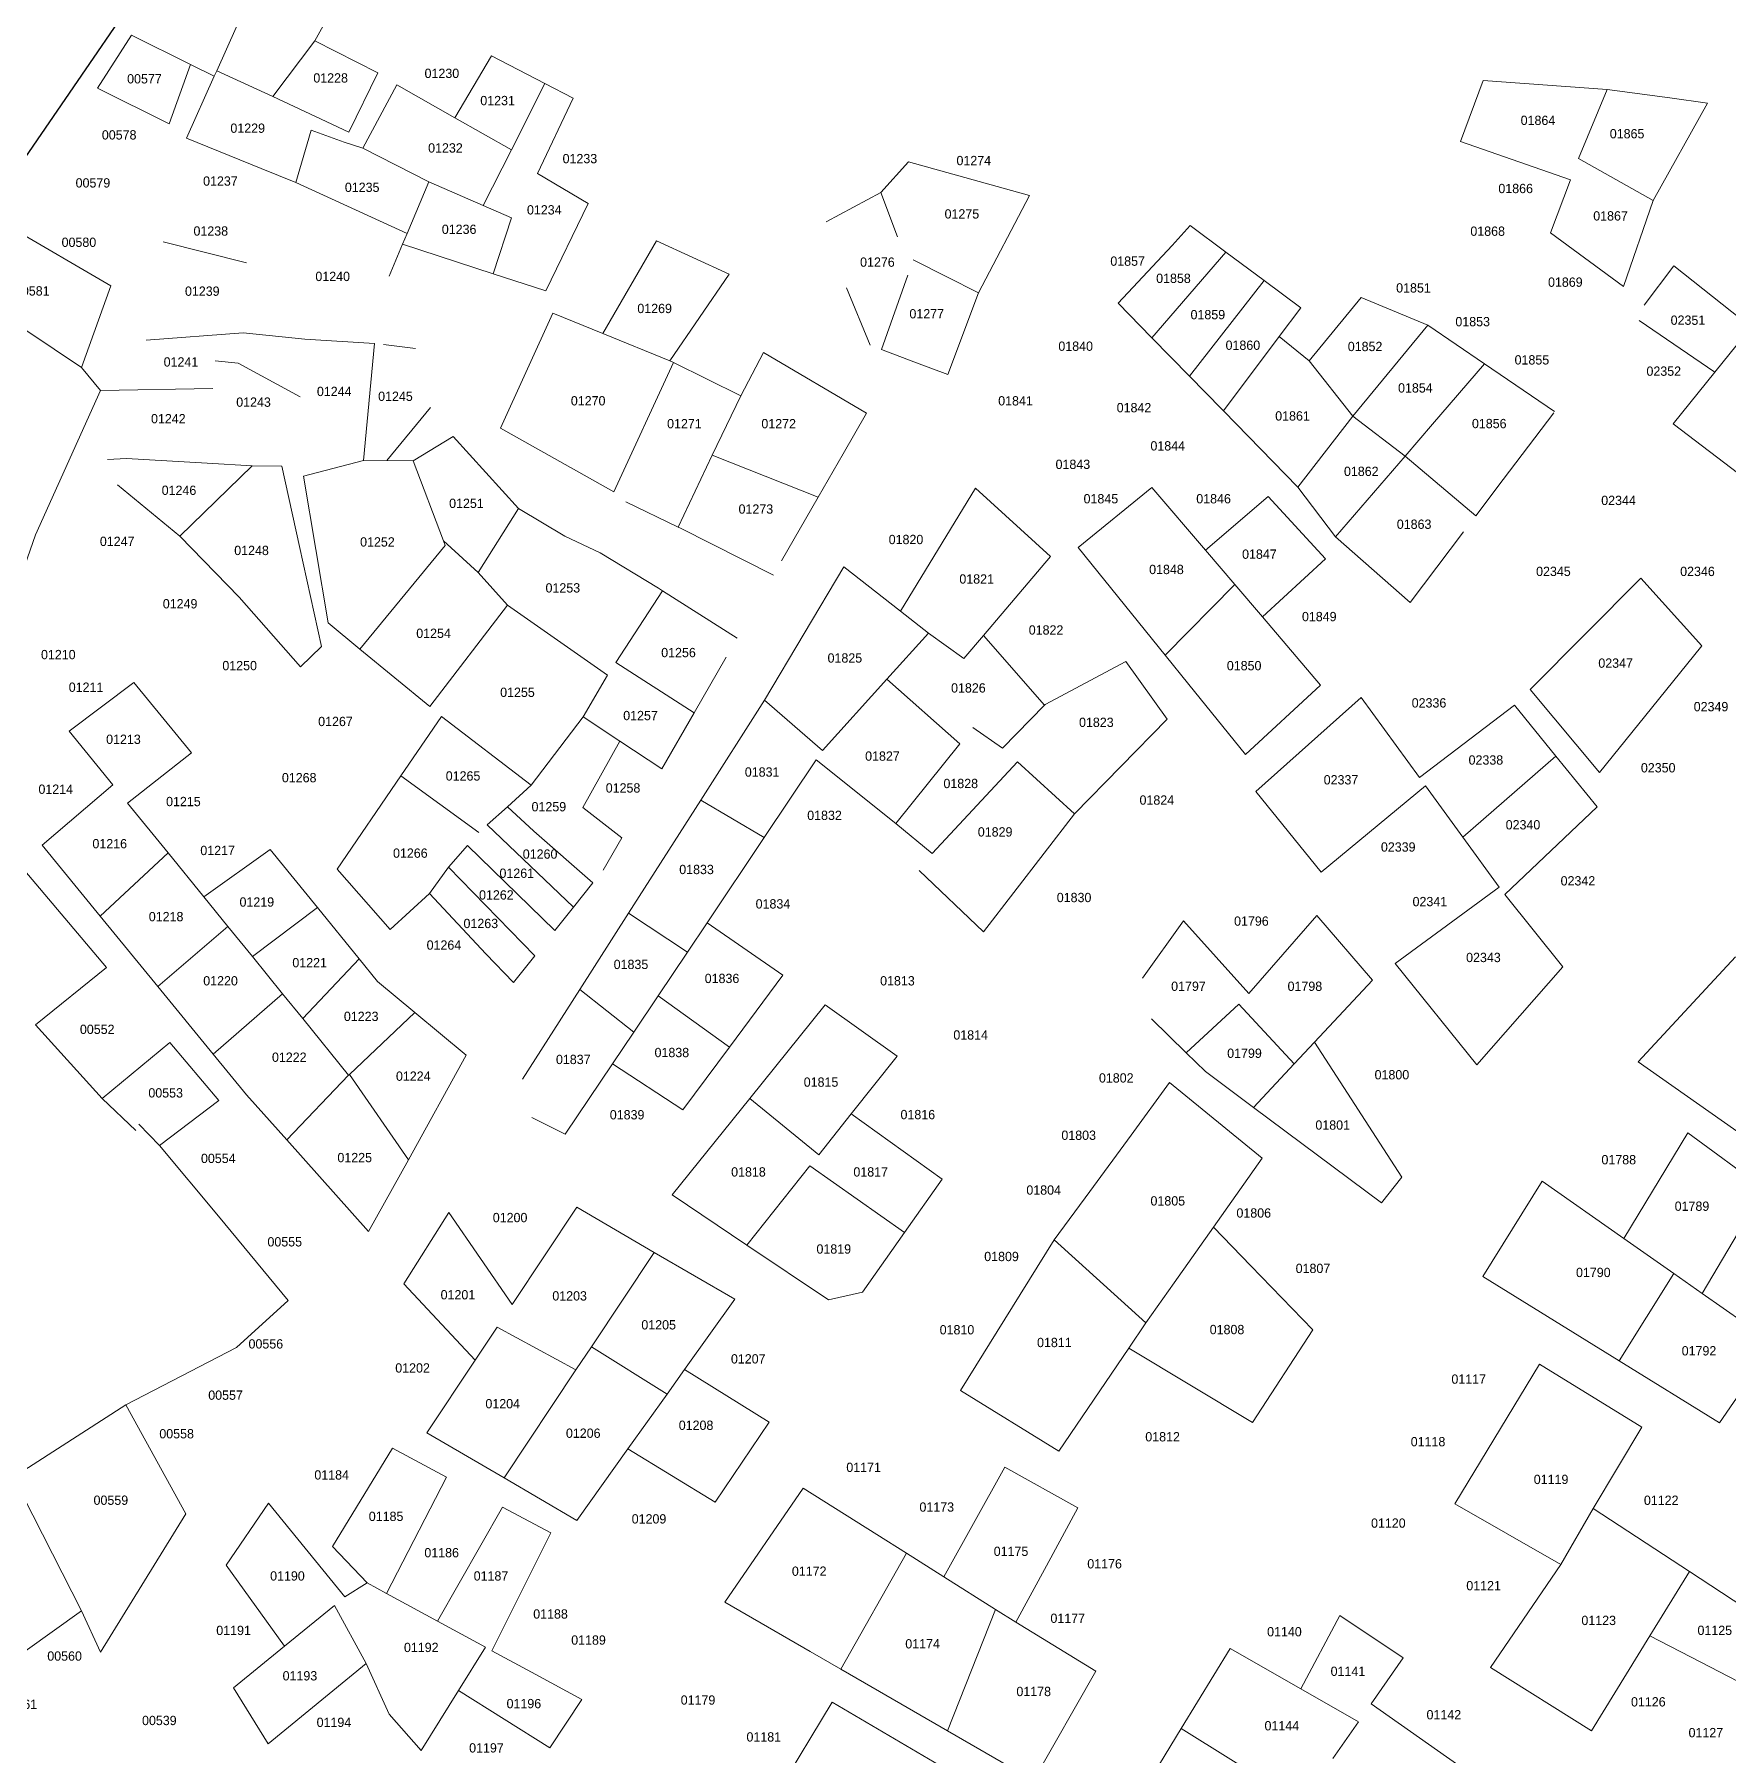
# Model space of a CAD drawing. Header units: metres. Extents: x 245232 to 248406, y 1633796 to 1637634.
# Drawn here: x 245958.2 to 246231.2, y 1635047.5 to 1635324.9 of the extents above; entities that cross this region are included whole.
import ezdxf
from ezdxf.enums import TextEntityAlignment as Align

# ---------------------------------------------------------------- set-up
doc = ezdxf.new("R2010")
doc.units = ezdxf.units.M
doc.header["$MEASUREMENT"] = 0
doc.layers.add('historique_numero_parcelle', color=7, linetype='Continuous')
doc.layers.add('limites_sections', color=7, linetype='Continuous')
doc.layers.add('LIMITES_PARCELLES', color=7, linetype='Continuous', lineweight=0, true_color=0xffffff)
doc.styles.add('Style-FANCY', font='FANCY.shx')

msp = doc.modelspace()

# ---------------------------------------------------------------- linework, layer by layer
at = {"layer": 'limites_parcelles'}
for p, q in [((246008.363, 1635332.936), (246003.387, 1635323.862)), ((245987.578, 1635319.042), (245992.29, 1635329.506)), ((245968.338, 1635316.237), (245973.813, 1635324.807)), ((245973.813, 1635324.807), (245983.362, 1635320.066)), ((246003.387, 1635323.862), (245996.601, 1635314.935)), ((246003.387, 1635323.862), (246013.537, 1635318.7)), ((245983.362, 1635320.066), (245979.924, 1635310.511)), ((245983.362, 1635320.066), (245987.185, 1635318.169)), ((246025.944, 1635311.491), (246031.871, 1635321.445)), ((246031.871, 1635321.445), (246040.476, 1635316.991)), ((245982.692, 1635308.189), (245987.185, 1635318.169)), ((245987.185, 1635318.169), (245987.578, 1635319.042)), ((245996.601, 1635314.935), (245987.578, 1635319.042)), ((246013.537, 1635318.7), (246008.865, 1635309.137)), ((246011.108, 1635306.601), (246016.615, 1635316.805)), ((246016.615, 1635316.805), (246025.944, 1635311.491)), ((246035.068, 1635306.295), (246040.476, 1635316.991)), ((246040.476, 1635316.991), (246045.031, 1635314.633)), ((246188.04, 1635307.635), (246191.685, 1635317.514)), ((246191.685, 1635317.514), (246211.661, 1635316.059)), ((245979.924, 1635310.511), (245968.338, 1635316.237)), ((246003.506, 1635311.67), (245996.601, 1635314.935)), ((246045.031, 1635314.633), (246039.28, 1635302.5)), ((246211.661, 1635316.059), (246207.074, 1635304.922)), ((246211.661, 1635316.059), (246221.745, 1635314.671)), ((246227.861, 1635313.83), (246219.06, 1635298.172)), ((246221.745, 1635314.671), (246227.861, 1635313.83)), ((246008.865, 1635309.137), (246003.506, 1635311.67)), ((246025.944, 1635311.491), (246035.068, 1635306.295)), ((245994.751, 1635303.297), (245982.692, 1635308.189)), ((246000.305, 1635301.044), (246002.819, 1635309.511)), ((246002.819, 1635309.511), (246008.092, 1635307.554)), ((246008.092, 1635307.554), (246011.108, 1635306.601)), ((246011.108, 1635306.601), (246011.108, 1635306.601)), ((246011.108, 1635306.601), (246021.737, 1635301.177)), ((246030.54, 1635297.341), (246035.068, 1635306.295)), ((246205.77, 1635301.497), (246188.04, 1635307.635)), ((246000.305, 1635301.044), (245994.751, 1635303.297)), ((246094.592, 1635299.436), (246099.056, 1635304.379)), ((246099.056, 1635304.379), (246118.582, 1635298.981)), ((246207.074, 1635304.922), (246219.06, 1635298.172)), ((246000.305, 1635301.044), (246018.245, 1635292.812)), ((246018.245, 1635292.812), (246021.737, 1635301.177)), ((246021.737, 1635301.177), (246030.54, 1635297.341)), ((246039.28, 1635302.5), (246047.43, 1635297.675)), ((246202.523, 1635292.963), (246205.77, 1635301.497)), ((246030.54, 1635297.341), (246035.098, 1635295.356)), ((246047.43, 1635297.675), (246040.636, 1635283.583)), ((246085.799, 1635294.724), (246094.592, 1635299.436)), ((246094.592, 1635299.436), (246097.287, 1635292.301)), ((246118.582, 1635298.981), (246110.327, 1635283.265)), ((246219.06, 1635298.172), (246214.307, 1635284.309)), ((246035.098, 1635295.356), (246032.121, 1635286.35)), ((245954.118, 1635293.979), (245970.522, 1635284.381)), ((246017.528, 1635291.093), (246018.245, 1635292.812)), ((246049.81, 1635276.712), (246058.43, 1635291.64)), ((246058.43, 1635291.64), (246070.163, 1635286.281)), ((246141.546, 1635290.923), (246144.457, 1635294.098)), ((246144.457, 1635294.098), (246150.194, 1635289.849)), ((246214.307, 1635284.309), (246202.523, 1635292.963)), ((245978.927, 1635291.491), (245992.368, 1635288.08)), ((246015.387, 1635285.963), (246017.528, 1635291.093)), ((246032.121, 1635286.35), (246017.528, 1635291.093)), ((246132.842, 1635281.597), (246141.546, 1635290.923)), ((246138.304, 1635276.015), (246150.194, 1635289.849)), ((246150.194, 1635289.849), (246156.363, 1635285.279)), ((246040.636, 1635283.583), (246032.121, 1635286.35)), ((246070.163, 1635286.281), (246060.576, 1635272.317)), ((246094.703, 1635274.153), (246098.953, 1635286.104)), ((246099.834, 1635288.581), (246105.233, 1635285.846)), ((246217.628, 1635281.293), (246222.39, 1635287.643)), ((246222.39, 1635287.643), (246234.86, 1635277.73)), ((245965.791, 1635271.233), (245947.334, 1635283.564)), ((245970.522, 1635284.381), (245965.791, 1635271.233)), ((246092.864, 1635274.851), (246089.054, 1635284.059)), ((246105.233, 1635285.846), (246110.327, 1635283.265)), ((246110.327, 1635283.265), (246105.406, 1635270.089)), ((246156.363, 1635285.279), (246144.367, 1635269.819)), ((246156.363, 1635285.279), (246162.316, 1635280.869)), ((246138.25, 1635276.07), (246132.842, 1635281.597)), ((246162.316, 1635280.869), (246158.823, 1635276.211)), ((246163.646, 1635272.329), (246172.024, 1635282.503)), ((246172.024, 1635282.503), (246182.751, 1635278.034)), ((246033.295, 1635261.477), (246041.761, 1635279.998)), ((246041.761, 1635279.998), (246049.81, 1635276.712)), ((246170.651, 1635263.407), (246182.751, 1635278.034)), ((246182.751, 1635278.034), (246182.753, 1635278.033)), ((246182.753, 1635278.033), (246191.874, 1635271.835)), ((246229.005, 1635270.468), (246216.84, 1635278.798)), ((246229.005, 1635270.468), (246234.86, 1635277.73)), ((245991.84, 1635276.835), (245976.183, 1635275.645)), ((246001.761, 1635275.777), (245991.84, 1635276.835)), ((246013.005, 1635275.115), (246001.761, 1635275.777)), ((246011.23, 1635256.268), (246013.005, 1635275.115)), ((246014.44, 1635274.933), (246019.595, 1635274.278)), ((246060.576, 1635272.317), (246049.81, 1635276.712)), ((246138.304, 1635276.015), (246138.25, 1635276.07)), ((246144.367, 1635269.819), (246138.304, 1635276.015)), ((246149.836, 1635264.229), (246158.823, 1635276.211)), ((246158.823, 1635276.211), (246163.646, 1635272.329)), ((245987.341, 1635272.337), (245991.045, 1635271.94)), ((246061.207, 1635272.059), (246060.576, 1635272.317)), ((246072.029, 1635266.693), (246075.686, 1635273.672)), ((246075.686, 1635273.672), (246092.295, 1635263.878)), ((246099.91, 1635272.176), (246094.703, 1635274.153)), ((246105.406, 1635270.089), (246099.91, 1635272.176)), ((246170.651, 1635263.407), (246163.646, 1635272.329)), ((245965.791, 1635271.233), (245968.861, 1635267.529)), ((245991.045, 1635271.94), (246001, 1635266.511)), ((246061.207, 1635272.059), (246051.589, 1635251.198)), ((246061.207, 1635272.059), (246072.029, 1635266.693)), ((246144.371, 1635269.815), (246144.367, 1635269.819)), ((246149.544, 1635264.528), (246144.371, 1635269.815)), ((246183.53, 1635262.082), (246191.874, 1635271.835)), ((246191.874, 1635271.835), (246203.196, 1635264.143)), ((246222.299, 1635262.151), (246229.005, 1635270.468)), ((245968.861, 1635267.529), (245958.383, 1635244.246)), ((245986.944, 1635267.839), (245968.861, 1635267.529)), ((245968.861, 1635267.529), (245968.861, 1635267.529)), ((246067.448, 1635257.088), (246072.029, 1635266.693)), ((246022.001, 1635264.796), (246014.987, 1635256.24)), ((246092.295, 1635263.878), (246088.536, 1635257.334)), ((246149.836, 1635264.229), (246149.544, 1635264.528)), ((246161.825, 1635251.975), (246149.836, 1635264.229)), ((246203.062, 1635263.936), (246194.919, 1635253.187)), ((246051.589, 1635251.198), (246033.295, 1635261.477)), ((246161.825, 1635251.975), (246170.651, 1635263.407)), ((246179.117, 1635256.924), (246170.651, 1635263.407)), ((246179.117, 1635256.924), (246183.53, 1635262.082)), ((246234.007, 1635253.244), (246222.299, 1635262.151)), ((246019.223, 1635256.197), (246025.688, 1635260.124)), ((246025.688, 1635260.124), (246036.191, 1635248.499)), ((245969.992, 1635256.436), (245973.008, 1635256.595)), ((245973.008, 1635256.595), (245986.018, 1635255.801)), ((245986.018, 1635255.801), (245993.294, 1635255.404)), ((246001.583, 1635253.738), (246011.23, 1635256.268)), ((246011.23, 1635256.268), (246011.267, 1635256.278)), ((246011.267, 1635256.278), (246014.987, 1635256.24)), ((246014.987, 1635256.24), (246019.223, 1635256.197)), ((246019.223, 1635256.197), (246024.111, 1635243.288)), ((246067.448, 1635257.088), (246061.93, 1635245.521)), ((246084.504, 1635250.316), (246067.448, 1635257.088)), ((246088.536, 1635257.334), (246084.504, 1635250.316)), ((246167.873, 1635243.96), (246179.117, 1635256.924)), ((246179.117, 1635256.924), (246179.117, 1635256.924)), ((246190.482, 1635247.33), (246179.117, 1635256.924)), ((245981.652, 1635244.027), (245993.294, 1635255.404)), ((245993.294, 1635255.404), (245998.09, 1635255.325)), ((245998.09, 1635255.325), (246000.922, 1635242.371)), ((246005.552, 1635230.084), (246001.583, 1635253.738)), ((246194.919, 1635253.187), (246190.482, 1635247.33)), ((245981.652, 1635244.027), (245971.579, 1635252.309)), ((246084.504, 1635250.316), (246078.621, 1635240.077)), ((246097.768, 1635231.941), (246109.877, 1635251.765)), ((246109.877, 1635251.765), (246121.942, 1635240.758)), ((246126.421, 1635242.229), (246138.286, 1635251.904)), ((246138.286, 1635251.904), (246146.919, 1635241.797)), ((246146.919, 1635241.797), (246157.008, 1635250.442)), ((246157.008, 1635250.442), (246166.269, 1635240.419)), ((246167.873, 1635243.96), (246161.825, 1635251.975)), ((246029.682, 1635238.18), (246036.191, 1635248.499)), ((246036.191, 1635248.499), (246043.652, 1635244.054)), ((246061.93, 1635245.521), (246053.494, 1635249.61)), ((246062.319, 1635245.332), (246061.93, 1635245.521)), ((246077.304, 1635237.785), (246062.319, 1635245.332)), ((246188.516, 1635244.735), (246179.911, 1635233.377)), ((245958.383, 1635244.246), (245953.197, 1635229.429)), ((245991.177, 1635234.237), (245981.652, 1635244.027)), ((246000.922, 1635242.371), (246004.44, 1635226.274)), ((246010.661, 1635225.863), (246024.382, 1635242.571)), ((246024.382, 1635242.571), (246024.111, 1635243.288)), ((246024.111, 1635243.288), (246029.682, 1635238.18)), ((246043.652, 1635244.054), (246049.367, 1635241.355)), ((246135.01, 1635231.591), (246126.421, 1635242.229)), ((246151.64, 1635236.27), (246146.919, 1635241.797)), ((246179.911, 1635233.377), (246167.873, 1635243.96)), ((246049.367, 1635241.355), (246058.795, 1635235.654)), ((246075.852, 1635217.602), (246088.631, 1635239.113)), ((246088.631, 1635239.113), (246097.768, 1635231.941)), ((246121.942, 1635240.758), (246111.143, 1635228.03)), ((246166.269, 1635240.419), (246156.098, 1635231.051)), ((246029.682, 1635238.18), (246034.437, 1635232.914)), ((246140.427, 1635224.883), (246151.64, 1635236.27)), ((246156.098, 1635231.051), (246151.64, 1635236.27)), ((246199.237, 1635219.357), (246217.09, 1635237.27)), ((246217.09, 1635237.27), (246226.931, 1635226.354)), ((246001.1, 1635223.009), (245991.177, 1635234.237)), ((246051.876, 1635223.669), (246059.411, 1635235.263)), ((246058.795, 1635235.654), (246059.411, 1635235.263)), ((246059.411, 1635235.263), (246071.459, 1635227.613)), ((246034.437, 1635232.914), (246021.902, 1635216.577)), ((246034.437, 1635232.914), (246050.576, 1635221.669)), ((246097.768, 1635231.941), (246102.284, 1635228.397)), ((246140.427, 1635224.883), (246135.01, 1635231.591)), ((246156.098, 1635231.051), (246165.488, 1635220.058)), ((246010.661, 1635225.863), (246005.552, 1635230.084)), ((246102.284, 1635228.397), (246095.584, 1635220.981)), ((246107.991, 1635224.315), (246102.284, 1635228.397)), ((246111.143, 1635228.03), (246107.991, 1635224.315)), ((246111.143, 1635228.03), (246120.984, 1635216.801)), ((246004.44, 1635226.274), (246001.1, 1635223.009)), ((246021.902, 1635216.577), (246010.661, 1635225.863)), ((246226.931, 1635226.354), (246219.944, 1635217.734)), ((246064.498, 1635215.56), (246051.876, 1635223.669)), ((246069.687, 1635224.527), (246064.498, 1635215.56)), ((246121.088, 1635216.907), (246134.075, 1635223.852)), ((246134.075, 1635223.852), (246140.733, 1635214.574)), ((246144.255, 1635220.142), (246140.427, 1635224.883)), ((245963.8, 1635212.621), (245974.234, 1635220.481)), ((245974.234, 1635220.481), (245983.495, 1635209.115)), ((246050.576, 1635221.669), (246046.612, 1635214.943)), ((246085.218, 1635209.506), (246095.584, 1635220.981)), ((246095.584, 1635220.981), (246107.338, 1635210.578)), ((246153.361, 1635208.864), (246144.255, 1635220.142)), ((246165.488, 1635220.058), (246153.361, 1635208.864)), ((246065.571, 1635201.499), (246075.852, 1635217.602)), ((246075.852, 1635217.602), (246085.218, 1635209.506)), ((246114.209, 1635209.895), (246120.984, 1635216.801)), ((246120.984, 1635216.801), (246121.088, 1635216.907)), ((246155.067, 1635202.929), (246172.025, 1635218.056)), ((246172.025, 1635218.056), (246181.403, 1635205.149)), ((246181.403, 1635205.149), (246196.708, 1635216.82)), ((246196.708, 1635216.82), (246203.412, 1635208.58)), ((246210.412, 1635205.973), (246199.237, 1635219.357)), ((246219.944, 1635217.734), (246210.412, 1635205.973)), ((246017.245, 1635205.405), (246023.808, 1635215.002)), ((246023.808, 1635215.002), (246038.273, 1635203.942)), ((246046.612, 1635214.943), (246038.273, 1635203.942)), ((246052.532, 1635211.033), (246046.612, 1635214.943)), ((246064.498, 1635215.56), (246059.293, 1635206.568)), ((246140.733, 1635214.574), (246125.801, 1635199.298)), ((245970.818, 1635203.986), (245963.8, 1635212.621)), ((246109.446, 1635213.203), (246114.209, 1635209.895)), ((245983.495, 1635209.115), (245973.212, 1635201.041)), ((246052.532, 1635211.033), (246046.603, 1635200.338)), ((246059.293, 1635206.568), (246052.532, 1635211.033)), ((246107.338, 1635210.578), (246097.011, 1635197.724)), ((246188.38, 1635195.545), (246203.412, 1635208.58)), ((246203.412, 1635208.58), (246210.06, 1635200.408)), ((246084.2, 1635207.986), (246075.826, 1635195.489)), ((246097.011, 1635197.724), (246084.2, 1635207.986)), ((246116.636, 1635207.676), (246102.892, 1635192.922)), ((246125.801, 1635199.298), (246116.636, 1635207.676)), ((245959.433, 1635194.232), (245970.818, 1635203.986)), ((246006.98, 1635190.396), (246017.245, 1635205.405)), ((246017.245, 1635205.405), (246029.806, 1635196.269)), ((246038.273, 1635203.942), (246034.409, 1635200.44)), ((246165.569, 1635189.928), (246155.067, 1635202.929)), ((246182.377, 1635203.808), (246165.569, 1635189.928)), ((246188.38, 1635195.545), (246182.377, 1635203.808)), ((245973.212, 1635201.041), (245979.747, 1635192.999)), ((246034.409, 1635200.44), (246031.174, 1635197.509)), ((246038.67, 1635196.534), (246034.409, 1635200.44)), ((246046.603, 1635200.338), (246052.863, 1635195.455)), ((246053.958, 1635183.309), (246065.571, 1635201.499)), ((246065.571, 1635201.499), (246075.826, 1635195.489)), ((246210.06, 1635200.408), (246195.172, 1635186.315)), ((246031.174, 1635197.509), (246045.057, 1635184.242)), ((246102.892, 1635192.922), (246097.011, 1635197.724)), ((246125.801, 1635199.298), (246111.169, 1635180.301)), ((246048.214, 1635188.197), (246038.67, 1635196.534)), ((246052.863, 1635195.455), (246049.843, 1635190.237)), ((246075.826, 1635195.489), (246066.613, 1635181.738)), ((246194.255, 1635187.46), (246188.38, 1635195.545)), ((245968.799, 1635182.806), (245959.433, 1635194.232)), ((245979.747, 1635192.999), (245968.799, 1635182.806)), ((245979.747, 1635192.999), (245985.497, 1635185.924)), ((245985.497, 1635185.924), (245996.185, 1635193.538)), ((245996.185, 1635193.538), (246003.789, 1635184.205)), ((246027.967, 1635194.181), (246024.912, 1635190.713)), ((246042.08, 1635180.512), (246027.967, 1635194.181)), ((245955.765, 1635191.136), (245969.785, 1635174.543)), ((246015.526, 1635180.64), (246006.98, 1635190.396)), ((246024.912, 1635190.713), (246021.869, 1635186.48)), ((246024.912, 1635190.713), (246038.831, 1635176.442)), ((246111.169, 1635180.301), (246100.775, 1635190.17)), ((246021.869, 1635186.48), (246015.526, 1635180.64)), ((246030.952, 1635176.744), (246021.869, 1635186.48)), ((246045.057, 1635184.242), (246048.214, 1635188.197)), ((246177.483, 1635175.18), (246194.255, 1635187.46)), ((246195.172, 1635186.315), (246204.533, 1635174.636)), ((245989.358, 1635181.172), (245985.497, 1635185.924)), ((245993.325, 1635176.291), (246003.789, 1635184.205)), ((246003.789, 1635184.205), (246010.51, 1635175.956)), ((246045.057, 1635184.242), (246042.08, 1635180.512)), ((245978.083, 1635171.479), (245968.799, 1635182.806)), ((245978.083, 1635171.479), (245989.358, 1635181.172)), ((245993.325, 1635176.291), (245989.358, 1635181.172)), ((246046.101, 1635171.002), (246053.958, 1635183.309)), ((246053.958, 1635183.309), (246063.445, 1635177.011)), ((246066.613, 1635181.738), (246063.445, 1635177.011)), ((246066.613, 1635181.738), (246078.824, 1635173.284)), ((246136.759, 1635172.813), (246143.396, 1635182.056)), ((246143.396, 1635182.056), (246153.896, 1635170.34)), ((246153.896, 1635170.34), (246164.872, 1635182.896)), ((246164.872, 1635182.896), (246173.835, 1635172.509)), ((245998.179, 1635170.318), (245993.325, 1635176.291)), ((246010.51, 1635175.956), (246001.426, 1635166.323)), ((246010.51, 1635175.956), (246013.489, 1635172.299)), ((246035.397, 1635172.14), (246030.952, 1635176.744)), ((246038.831, 1635176.442), (246035.397, 1635172.14)), ((246063.445, 1635177.011), (246058.711, 1635169.945)), ((246190.668, 1635158.858), (246177.483, 1635175.18)), ((246216.653, 1635159.337), (246232.326, 1635176.246)), ((245969.785, 1635174.543), (245958.369, 1635165.313)), ((246013.489, 1635172.299), (246019.512, 1635167.28)), ((246078.824, 1635173.284), (246070.222, 1635161.723)), ((246173.835, 1635172.509), (246164.483, 1635162.488)), ((246204.533, 1635174.636), (246190.668, 1635158.858)), ((245987.025, 1635160.57), (245978.083, 1635171.479)), ((245998.179, 1635170.318), (245987.025, 1635160.57)), ((246001.426, 1635166.323), (245998.179, 1635170.318)), ((246036.852, 1635156.515), (246046.101, 1635171.002)), ((246054.81, 1635164.122), (246046.101, 1635171.002)), ((246054.81, 1635164.122), (246058.711, 1635169.945)), ((246058.711, 1635169.945), (246070.222, 1635161.723)), ((246008.946, 1635157.316), (246019.512, 1635167.28)), ((246019.512, 1635167.28), (246027.777, 1635160.392)), ((246073.494, 1635153.418), (246085.646, 1635168.5)), ((246085.646, 1635168.5), (246097.22, 1635160.232)), ((246143.833, 1635160.796), (246152.309, 1635168.62)), ((246152.309, 1635168.62), (246161.241, 1635159.014)), ((245958.369, 1635165.313), (245969.084, 1635153.407)), ((246008.832, 1635157.209), (246001.426, 1635166.323)), ((246051.367, 1635159.011), (246054.81, 1635164.122)), ((246143.833, 1635160.796), (246138.241, 1635166.252)), ((245969.084, 1635153.407), (245979.988, 1635162.468)), ((245979.988, 1635162.468), (245987.914, 1635153.087)), ((246070.222, 1635161.723), (246062.701, 1635151.615)), ((246161.241, 1635159.014), (246164.483, 1635162.488)), ((246164.483, 1635162.488), (246178.571, 1635140.742)), ((245992.379, 1635154.038), (245987.025, 1635160.57)), ((246027.777, 1635160.392), (246018.468, 1635143.561)), ((246051.367, 1635159.011), (246043.749, 1635147.702)), ((246062.701, 1635151.615), (246051.367, 1635159.011)), ((246097.22, 1635160.232), (246089.84, 1635150.965)), ((246146.919, 1635157.785), (246143.833, 1635160.796)), ((246154.685, 1635151.989), (246161.241, 1635159.014)), ((246236.024, 1635145.748), (246216.653, 1635159.337)), ((245998.874, 1635146.757), (246008.832, 1635157.209)), ((246008.832, 1635157.209), (246008.946, 1635157.316)), ((246018.468, 1635143.561), (246008.946, 1635157.316)), ((246134.925, 1635147.511), (246141.156, 1635155.991)), ((246141.156, 1635155.991), (246156.087, 1635143.795)), ((246154.685, 1635151.989), (246146.919, 1635157.785)), ((245974.508, 1635148.247), (245969.084, 1635153.407)), ((245987.914, 1635153.087), (245978.345, 1635145.866)), ((245998.874, 1635146.757), (245992.379, 1635154.038)), ((246060.982, 1635137.888), (246073.494, 1635153.418)), ((246073.494, 1635153.418), (246084.589, 1635144.373)), ((246043.749, 1635147.702), (246038.334, 1635150.377)), ((246084.589, 1635144.373), (246089.84, 1635150.965)), ((246089.84, 1635150.965), (246104.49, 1635140.443)), ((246175.282, 1635136.618), (246154.685, 1635151.989)), ((245978.345, 1635145.866), (245975.038, 1635149.306)), ((246128.263, 1635138.446), (246134.925, 1635147.511)), ((246214.375, 1635130.853), (246224.653, 1635147.878)), ((246224.653, 1635147.878), (246236.962, 1635138.841)), ((245978.345, 1635145.866), (245987.837, 1635134.444)), ((246012.06, 1635131.976), (245998.874, 1635146.757)), ((246018.468, 1635143.561), (246012.06, 1635131.976)), ((246072.992, 1635129.814), (246083.17, 1635142.592)), ((246083.17, 1635142.592), (246098.424, 1635131.819)), ((246156.087, 1635143.795), (246148.229, 1635132.69)), ((246104.49, 1635140.443), (246098.424, 1635131.819)), ((246178.571, 1635140.742), (246175.282, 1635136.618)), ((246191.649, 1635124.73), (246201.174, 1635140.128)), ((246201.174, 1635140.128), (246214.375, 1635130.853)), ((246072.992, 1635129.814), (246060.982, 1635137.888)), ((246122.517, 1635130.626), (246128.263, 1635138.446)), ((246236.962, 1635138.841), (246226.958, 1635122.013)), ((245987.837, 1635134.444), (245999.105, 1635120.883)), ((246017.718, 1635123.558), (246024.988, 1635135.058)), ((246024.988, 1635135.058), (246035.192, 1635120.252)), ((246035.192, 1635120.252), (246045.607, 1635135.895)), ((246045.607, 1635135.895), (246058.089, 1635128.622)), ((246098.424, 1635131.819), (246091.674, 1635122.225)), ((246141.887, 1635123.727), (246148.229, 1635132.69)), ((246148.229, 1635132.69), (246154.259, 1635126.457)), ((246214.375, 1635130.853), (246222.421, 1635125.201)), ((246047.948, 1635113.389), (246058.089, 1635128.622)), ((246058.089, 1635128.622), (246071.068, 1635121.06)), ((246086.17, 1635120.955), (246072.992, 1635129.814)), ((246115.814, 1635119.828), (246122.517, 1635130.626)), ((246122.517, 1635130.626), (246137.333, 1635117.291)), ((246154.259, 1635126.457), (246164.227, 1635116.152)), ((246222.421, 1635125.201), (246213.579, 1635111.173)), ((246226.958, 1635122.013), (246222.421, 1635125.201)), ((246029.202, 1635111.256), (246017.718, 1635123.558)), ((246137.333, 1635117.291), (246141.887, 1635123.727)), ((246213.579, 1635111.173), (246191.649, 1635124.73)), ((245999.105, 1635120.883), (245990.78, 1635113.322)), ((246071.068, 1635121.06), (246062.962, 1635109.726)), ((246091.674, 1635122.225), (246086.17, 1635120.955)), ((246107.463, 1635106.376), (246115.814, 1635119.828)), ((246226.958, 1635122.013), (246238.504, 1635113.901)), ((246134.566, 1635113.212), (246137.333, 1635117.291)), ((246029.202, 1635111.256), (246032.745, 1635116.577)), ((246032.745, 1635116.577), (246045.471, 1635109.67)), ((246164.227, 1635116.152), (246154.482, 1635101.223)), ((245990.78, 1635113.322), (245972.921, 1635104.062)), ((246021.418, 1635099.565), (246029.202, 1635111.256)), ((246045.471, 1635109.67), (246047.948, 1635113.389)), ((246060.149, 1635105.794), (246047.948, 1635113.389)), ((246134.566, 1635113.212), (246123.27, 1635096.567)), ((246154.482, 1635101.223), (246134.566, 1635113.212)), ((246238.504, 1635113.901), (246229.759, 1635101.17)), ((246033.889, 1635092.274), (246045.471, 1635109.67)), ((246060.149, 1635105.794), (246062.962, 1635109.726)), ((246062.962, 1635109.726), (246076.63, 1635101.243)), ((246187.098, 1635088.108), (246200.758, 1635110.617)), ((246200.758, 1635110.617), (246217.236, 1635100.449)), ((246229.759, 1635101.17), (246213.579, 1635111.173)), ((246053.845, 1635096.979), (246060.149, 1635105.794)), ((246123.27, 1635096.567), (246107.463, 1635106.376)), ((245954.797, 1635092.42), (245972.921, 1635104.062)), ((245972.921, 1635104.062), (245982.583, 1635086.463)), ((246076.63, 1635101.243), (246067.91, 1635088.389)), ((246217.236, 1635100.449), (246209.428, 1635087.327)), ((246033.889, 1635092.274), (246021.418, 1635099.565)), ((246006.207, 1635081.229), (246015.897, 1635097.091)), ((246015.897, 1635097.091), (246024.625, 1635092.41)), ((246053.845, 1635096.979), (246045.587, 1635085.434)), ((246067.91, 1635088.389), (246053.845, 1635096.979)), ((245965.777, 1635070.856), (245954.797, 1635092.42)), ((246024.625, 1635092.41), (246014.919, 1635073.667)), ((246045.587, 1635085.434), (246033.889, 1635092.274)), ((246104.741, 1635076.358), (246114.591, 1635093.983)), ((246114.591, 1635093.983), (246126.347, 1635087.446)), ((246069.449, 1635072.271), (246082.072, 1635090.632)), ((246082.072, 1635090.632), (246093.948, 1635083.154)), ((245982.583, 1635086.463), (245968.862, 1635064.191)), ((245989.114, 1635078.232), (245995.923, 1635088.189)), ((245995.923, 1635088.189), (246008.243, 1635073.105)), ((246023.151, 1635069.194), (246033.627, 1635087.583)), ((246033.627, 1635087.583), (246041.425, 1635083.401)), ((246126.347, 1635087.446), (246121.289, 1635078.101)), ((246204.202, 1635078.331), (246187.098, 1635088.108)), ((246204.202, 1635078.331), (246209.428, 1635087.327)), ((246209.428, 1635087.327), (246224.947, 1635077.172)), ((246011.815, 1635075.354), (246006.207, 1635081.229)), ((246041.425, 1635083.401), (246031.909, 1635064.433)), ((246093.948, 1635083.154), (246098.725, 1635080.147)), ((245998.519, 1635065.146), (245989.114, 1635078.232)), ((246088.14, 1635061.455), (246098.725, 1635080.147)), ((246098.725, 1635080.147), (246104.741, 1635076.358)), ((246121.289, 1635078.101), (246116.378, 1635069.031)), ((246192.839, 1635061.705), (246204.202, 1635078.331)), ((246008.243, 1635073.105), (246011.815, 1635075.354)), ((246011.815, 1635075.354), (246014.919, 1635073.667)), ((246113.096, 1635071.097), (246104.741, 1635076.358)), ((246224.947, 1635077.172), (246218.556, 1635066.802)), ((246224.947, 1635077.172), (246239.359, 1635067.742)), ((246014.919, 1635073.667), (246023.151, 1635069.194)), ((245965.777, 1635070.856), (245956.715, 1635064.369)), ((245968.862, 1635064.191), (245965.777, 1635070.856)), ((245998.519, 1635065.146), (246006.572, 1635071.737)), ((246006.572, 1635071.737), (246011.682, 1635062.39)), ((246083.239, 1635064.29), (246069.449, 1635072.271)), ((246113.096, 1635071.097), (246105.33, 1635051.506)), ((246116.378, 1635069.031), (246113.096, 1635071.097)), ((246162.311, 1635058.263), (246168.574, 1635070.118)), ((246168.574, 1635070.118), (246178.814, 1635063.263)), ((246023.151, 1635069.194), (246030.867, 1635065)), ((246116.378, 1635069.031), (246129.245, 1635061.132)), ((245990.301, 1635058.419), (245998.519, 1635065.146)), ((246030.867, 1635065), (246026.542, 1635058.03)), ((246031.909, 1635064.433), (246039.021, 1635060.569)), ((246088.14, 1635061.455), (246083.239, 1635064.29)), ((246143.034, 1635051.897), (246150.887, 1635064.799)), ((246150.887, 1635064.799), (246162.311, 1635058.263)), ((246218.556, 1635066.802), (246209.122, 1635051.494)), ((246226.747, 1635062.56), (246218.556, 1635066.802)), ((246011.682, 1635062.39), (245995.857, 1635049.442)), ((246015.387, 1635054.188), (246011.682, 1635062.39)), ((246088.14, 1635061.454), (246088.14, 1635061.455)), ((246094.39, 1635057.837), (246088.14, 1635061.454)), ((246178.814, 1635063.263), (246173.623, 1635055.868)), ((246209.122, 1635051.494), (246192.839, 1635061.705)), ((246235.677, 1635057.936), (246226.747, 1635062.56)), ((246039.021, 1635060.569), (246046.42, 1635056.548)), ((246129.245, 1635061.132), (246119.19, 1635043.485)), ((245995.857, 1635049.442), (245990.301, 1635058.419)), ((246026.542, 1635058.03), (246020.546, 1635048.367)), ((246041.274, 1635048.776), (246026.542, 1635058.03)), ((246046.42, 1635056.548), (246041.274, 1635048.776)), ((246076.526, 1635039.201), (246086.776, 1635056.123)), ((246086.776, 1635056.123), (246116.227, 1635038.828)), ((246105.33, 1635051.506), (246094.39, 1635057.837)), ((246162.311, 1635058.263), (246171.581, 1635052.96)), ((246173.623, 1635055.868), (246190.678, 1635043.866)), ((246020.546, 1635048.367), (246015.387, 1635054.188)), ((246171.581, 1635052.96), (246167.436, 1635047.055)), ((246119.19, 1635043.485), (246105.33, 1635051.506)), ((246136.546, 1635041.238), (246143.034, 1635051.897)), ((246143.034, 1635051.897), (246162.376, 1635039.847))]:
    msp.add_line(p, q, dxfattribs=at)
at = {"layer": 'limites_sections', "flags": 128}
msp.add_lwpolyline([(246011.802, 1634851.075), (246003.757, 1634903.681), (245876.166, 1635183.709), (245912.36, 1635240.445), (245993.803, 1635359.213), (246015.039, 1635394.607), (246192.559, 1635664.461), (246208.147, 1635671.811), (246232.762, 1635710.906)], dxfattribs=at)

# ---------------------------------------------------------------- texts
at = {"layer": 'historique_numero_parcelle', "style": 'Style-FANCY'}
for s, p in [('01230', (246023.86, 1635318.645)), ('00577', (245975.922, 1635317.766)), ('01228', (246005.933, 1635317.907)), ('01231', (246032.841, 1635314.255)), ('01864', (246200.514, 1635311.072)), ('00578', (245971.849, 1635308.726)), ('01229', (245992.565, 1635309.807)), ('01865', (246214.879, 1635308.916)), ('01232', (246024.434, 1635306.626)), ('01233', (246046.105, 1635304.902)), ('01274', (246109.588, 1635304.59)), ('00579', (245967.62, 1635300.992)), ('01237', (245988.168, 1635301.283)), ('01235', (246011.014, 1635300.277)), ('01866', (246196.923, 1635300.086)), ('01234', (246040.361, 1635296.645)), ('01275', (246107.669, 1635295.994)), ('01867', (246212.211, 1635295.672)), ('00580', (245965.361, 1635291.419)), ('01238', (245986.615, 1635293.235)), ('01236', (246026.64, 1635293.51)), ('01868', (246192.408, 1635293.208)), ('01276', (246094.053, 1635288.221)), ('01857', (246134.381, 1635288.382)), ('01240', (246006.262, 1635285.92)), ('01858', (246141.769, 1635285.61)), ('00581', (245957.842, 1635283.581)), ('01239', (245985.244, 1635283.542)), ('01851', (246180.45, 1635284.07)), ('01869', (246204.926, 1635284.994)), ('01269', (246058.151, 1635280.751)), ('01277', (246102.003, 1635279.899)), ('01859', (246147.309, 1635279.758)), ('01853', (246189.993, 1635278.629)), ('02351', (246224.687, 1635278.864)), ('01840', (246126.006, 1635274.67)), ('01860', (246152.953, 1635274.83)), ('01852', (246172.653, 1635274.625)), ('01241', (245981.809, 1635272.136)), ('01855', (246199.535, 1635272.469)), ('02352', (246220.788, 1635270.65)), ('01244', (246006.508, 1635267.381)), ('01245', (246016.377, 1635266.597)), ('01270', (246047.436, 1635265.868)), ('01841', (246116.31, 1635265.866)), ('01854', (246180.758, 1635267.951)), ('01243', (245993.506, 1635265.656)), ('01842', (246135.407, 1635264.768)), ('01861', (246160.956, 1635263.434)), ('01242', (245979.772, 1635262.991)), ('01271', (246062.948, 1635262.187)), ('01272', (246078.141, 1635262.187)), ('01856', (246192.66, 1635262.202)), ('01844', (246140.845, 1635258.608)), ('01843', (246125.557, 1635255.631)), ('01862', (246172.037, 1635254.502)), ('01246', (245981.489, 1635251.449)), ('01251', (246027.82, 1635249.346)), ('01845', (246130.072, 1635250.087)), ('01846', (246148.233, 1635250.087)), ('02344', (246213.499, 1635249.818)), ('01273', (246074.463, 1635248.424)), ('01863', (246180.553, 1635245.98)), ('01247', (245971.528, 1635243.219)), ('01248', (245993.186, 1635241.756)), ('01252', (246013.473, 1635243.127)), ('01820', (246098.661, 1635243.518)), ('01847', (246155.62, 1635241.155)), ('01848', (246140.64, 1635238.691)), ('02345', (246203.004, 1635238.377)), ('02346', (246226.222, 1635238.377)), ('01253', (246043.355, 1635235.72)), ('01821', (246110.05, 1635237.153)), ('01249', (245981.672, 1635233.16)), ('01849', (246165.265, 1635231.093)), ('01254', (246022.52, 1635228.404)), ('01822', (246121.234, 1635228.939)), ('01210', (245962.038, 1635224.968)), ('01256', (246061.997, 1635225.295)), ('01825', (246088.811, 1635224.422)), ('01250', (245991.267, 1635223.192)), ('01850', (246153.158, 1635223.188)), ('02347', (246213.03, 1635223.593)), ('01211', (245966.513, 1635219.712)), ('01255', (246036.044, 1635218.894)), ('01826', (246108.716, 1635219.597)), ('02336', (246182.953, 1635217.186)), ('02349', (246228.406, 1635216.582)), ('01267', (246006.711, 1635214.19)), ('01257', (246055.874, 1635215.144)), ('01823', (246129.34, 1635214.052)), ('01213', (245972.541, 1635211.321)), ('01827', (246094.865, 1635208.611)), ('02338', (246192.121, 1635207.983)), ('01268', (246000.863, 1635205.136)), ('01265', (246027.272, 1635205.41)), ('01831', (246075.473, 1635206.044)), ('02337', (246168.768, 1635204.789)), ('02350', (246219.89, 1635206.726)), ('01214', (245961.627, 1635203.274)), ('01258', (246053.058, 1635203.48)), ('01828', (246107.485, 1635204.196)), ('01215', (245982.201, 1635201.288)), ('01259', (246041.1, 1635200.449)), ('01824', (246139.087, 1635201.527)), ('01832', (246085.528, 1635199.063)), ('02340', (246198.101, 1635197.54)), ('01216', (245970.328, 1635194.497)), ('01829', (246113.026, 1635196.393)), ('02339', (246177.991, 1635193.961)), ('01217', (245987.717, 1635193.4)), ('01266', (246018.774, 1635192.974)), ('01260', (246039.69, 1635192.82)), ('01261', (246035.931, 1635189.737)), ('01833', (246064.904, 1635190.336)), ('02342', (246206.955, 1635188.505)), ('01262', (246032.641, 1635186.235)), ('01830', (246125.749, 1635185.819)), ('01218', (245979.414, 1635182.74)), ('01219', (245994.035, 1635185.091)), ('01834', (246077.217, 1635184.792)), ('02341', (246183.092, 1635185.161)), ('01263', (246030.134, 1635181.637)), ('01796', (246154.33, 1635182.016)), ('01264', (246024.19, 1635178.157)), ('01221', (246002.547, 1635175.319)), ('01835', (246054.336, 1635175.038)), ('02343', (246191.725, 1635176.156)), ('01220', (245988.187, 1635172.393)), ('01836', (246069.008, 1635172.78)), ('01813', (246097.282, 1635172.395)), ('01797', (246144.187, 1635171.515)), ('01798', (246162.949, 1635171.515)), ('01223', (246010.856, 1635166.664)), ('00552', (245968.31, 1635164.577)), ('01814', (246109.082, 1635163.668)), ('01838', (246060.924, 1635160.837)), ('01799', (246153.216, 1635160.72)), ('01222', (245999.264, 1635160.08)), ('01837', (246045.035, 1635159.722)), ('01224', (246019.247, 1635157.027)), ('01815', (246084.97, 1635156.07)), ('01802', (246132.546, 1635156.744)), ('01800', (246176.974, 1635157.257)), ('00553', (245979.345, 1635154.335)), ('01839', (246053.713, 1635150.805)), ('01816', (246100.566, 1635150.834)), ('01803', (246126.492, 1635147.504)), ('01801', (246167.431, 1635149.147)), ('00554', (245987.82, 1635143.773)), ('01225', (246009.812, 1635143.904)), ('01818', (246073.273, 1635141.594)), ('01817', (246092.973, 1635141.594)), ('01788', (246213.538, 1635143.564)), ('01804', (246120.849, 1635138.674)), ('01805', (246140.857, 1635136.929)), ('01789', (246225.337, 1635136.07)), ('01200', (246034.853, 1635134.236)), ('01806', (246154.708, 1635134.978)), ('00555', (245998.535, 1635130.33)), ('01819', (246087.022, 1635129.171)), ('01809', (246114.058, 1635127.965)), ('01807', (246164.251, 1635126.046)), ('01790', (246209.434, 1635125.392)), ('01201', (246026.446, 1635121.799)), ('01203', (246044.449, 1635121.616)), ('01205', (246058.796, 1635116.952)), ('01810', (246106.876, 1635116.158)), ('01808', (246150.399, 1635116.19)), ('00556', (245995.487, 1635113.881)), ('01811', (246122.574, 1635114.105)), ('01207', (246073.234, 1635111.466)), ('01792', (246226.466, 1635112.764)), ('01202', (246019.136, 1635110.002)), ('01117', (246189.354, 1635108.202)), ('00557', (245988.995, 1635105.617)), ('01204', (246033.666, 1635104.241)), ('00558', (245981.11, 1635099.399)), ('01206', (246046.642, 1635099.486)), ('01208', (246064.827, 1635100.766)), ('01812', (246140.017, 1635098.91)), ('01118', (246182.798, 1635098.12)), ('01171', (246091.831, 1635093.982)), ('01184', (246006.098, 1635092.759)), ('01119', (246202.627, 1635092.039)), ('00559', (245970.509, 1635088.686)), ('01122', (246220.378, 1635088.678)), ('01185', (246014.87, 1635086.083)), ('01209', (246057.242, 1635085.677)), ('01173', (246103.619, 1635087.581)), ('01120', (246176.401, 1635084.997)), ('01186', (246023.826, 1635080.23)), ('01175', (246115.59, 1635080.448)), ('01172', (246083.058, 1635077.247)), ('01176', (246130.668, 1635078.436)), ('01190', (245998.97, 1635076.481)), ('01187', (246031.776, 1635076.481)), ('01121', (246191.753, 1635074.915)), ('01188', (246041.371, 1635070.354)), ('01177', (246124.729, 1635069.657)), ('01123', (246210.304, 1635069.314)), ('01191', (245990.288, 1635067.702)), ('01189', (246047.494, 1635066.147)), ('01140', (246159.651, 1635067.488)), ('01125', (246229.014, 1635067.713)), ('00560', (245963.055, 1635063.569)), ('01192', (246020.536, 1635064.959)), ('01174', (246101.335, 1635065.542)), ('01141', (246169.886, 1635061.113)), ('01193', (246000.98, 1635060.386)), ('01178', (246119.246, 1635057.86)), ('00561', (245955.836, 1635055.796)), ('01196', (246037.076, 1635055.905)), ('01179', (246065.142, 1635056.482)), ('01126', (246218.299, 1635056.191)), ('00539', (245978.322, 1635053.186)), ('01194', (246006.463, 1635052.887)), ('01144', (246159.233, 1635052.334)), ('01142', (246185.343, 1635054.111)), ('01181', (246075.742, 1635050.538)), ('01127', (246227.575, 1635051.23)), ('01197', (246031.045, 1635048.772))]:
    msp.add_text(s, height=1.5, dxfattribs=at).set_placement(p, align=Align.MIDDLE_CENTER)

doc.saveas('drawing.dxf')
